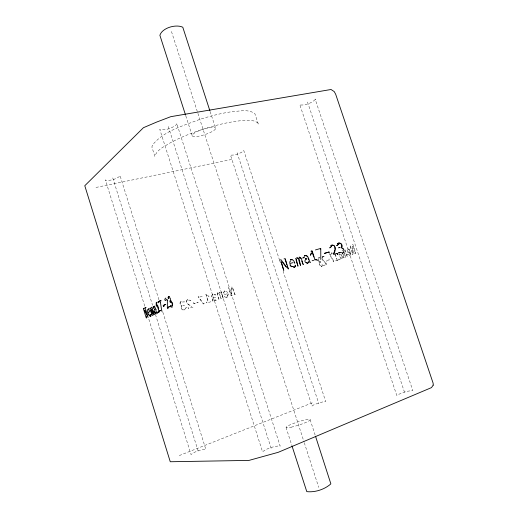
<?xml version="1.0" encoding="UTF-8"?>
<svg xmlns="http://www.w3.org/2000/svg" width="518" height="518" viewBox="0 0 518 518"><rect width="100%" height="100%" fill="white"/><g stroke="black" fill="none" stroke-linecap="round" stroke-linejoin="round"><path stroke-width="0.39" stroke-dasharray="2.59 1.94" d="M231.488 293.997L231.967 286.538L231.682 293.92M227.791 295.571L227.907 293.564M181.604 305.937C180.471 307.42 181.701 309.945 183.586 309.926M338.558 253.645L338.766 253.283M339.135 253.172L339.122 254.947L338.694 254.888M212.302 294.781L211.868 296.244L213.008 301.1M187.056 299.967C185.01 303.172 189.627 305.044 191.777 306.429M180.659 301.832L180.225 304.034L181.501 305.355M224.521 290.999L223.86 292.307L224.236 294.638M219.917 292.204L219.308 293.194L220.033 292.139M185.826 308.042L186.435 307.55L185.366 308.391M187.425 299.644C184.143 302.467 189.284 305.277 191.595 306.507M212.678 294.451C210.256 296.056 213.105 298.97 212.82 301.172L213.733 300.9M181.028 301.515C179.053 302.382 179.953 305.937 182.174 305.439C179.636 306.63 181.617 310.845 184.162 309.894M217.903 292.78L217.515 294.379L219.01 299.294M320.208 262.367C318.848 263.066 319.755 265.98 321.315 265.553C319.185 266.615 318.162 262.102 320.694 262.173L320.383 261.247L320.02 261.357L320.331 262.283M321.51 266.485L322.371 265.715L321.995 264.568L322.358 264.465L322.733 265.604L321.205 266.634L321.568 266.524M224.734 290.799L223.666 292.385L224.041 294.716L228.101 293.486C229.247 294.399 226.703 296.62 227.739 295.759M187.244 299.721L187.691 299.462M212.49 294.535L212.924 294.282M180.847 301.593L181.287 301.34M185.548 308.314L185.075 308.579M182.304 302.02L184.395 301.89L183.087 301.936M188.656 300.149L189.141 300.051M199.721 297.047L203.121 296.069M218.013 292.735L217.34 293.279L217.32 294.457L218.816 299.372L219.638 299.126M213.837 294.884L214.873 294.742M225.66 291.381L226.761 291.653L227.816 292.715M213.222 297.636L215.689 297.429L216.259 298.679L215.585 299.572M185.114 309.641L184.609 309.822M192.968 307.135L188.345 308.521L188.047 307.569L188.526 308.45M204.474 303.678L203.419 303.995L198.109 296.516L203.6 303.924M210.93 301.741L206.831 302.972L206.533 302.033L207.019 302.894M216.259 300.278L215.889 300.427M227.02 296.134L227.415 295.972M221.743 298.498L220.921 298.744L219.438 294.205L218.518 293.505L219.056 293.415L219.626 294.127L221.115 298.666M223.828 297.869L223.018 298.115L221.529 293.583L220.642 292.877L221.167 292.787L221.723 293.505L223.206 298.038M226.606 297.17L227.68 296.827M227.104 297.06L226.101 297.222M232.239 295.344L231.002 295.713L228.6 287.522L231.203 295.636M235.593 294.334L234.66 294.619L232.524 287.963M179.286 455.562L312.445 402.771M340.954 258.003L341.323 257.893L340.591 257.809L339.698 256.585L339.4 255.782L340.177 255.471L339.808 255.581M325.362 263.766L325.725 263.656M349.449 252.104L349.825 251.994L346.691 253.185L347.066 253.075M319.541 261.545L319.904 261.441L318.751 261.473L318.065 260.03L318.285 259.181L318.997 258.838L318.428 259.919L319.489 261.506M318.984 262.283L319.347 262.173M326.89 260.981L326.521 261.085L329.526 259.945L329.215 259.013L328.852 259.123L329.157 260.049M347.047 252.091L347.416 251.981L347.183 250.518L347.74 249.657L347.364 249.767M339.95 254.623L339.581 254.726C341.964 253.244 343.9 258.165 341.401 258.832C343.045 257.847 341.919 254.429 340.015 254.61M322.578 256.313L322.215 256.423L324.028 256.358L324.404 257.511L324.041 257.614L323.659 256.468L322.533 256.332M318.674 257.899L318.311 258.003L319.988 257.77M183.981 309.965L184.784 309.751M95.985 187.445L233.255 159.13M216.077 300.349L214.717 300.485L213.643 299.903M342.631 250.718L342.016 250.867L342.508 250.906M214.154 294.852L215.909 294.904L215.203 294.871M188.96 300.129L190.935 300.285L189.504 300.123M318.861 257.88L319.625 257.873M226.288 297.144L225.052 297.157L224.734 296.16L225.246 297.079M215.501 300.453L213.837 299.825M207.381 295.286L209.039 296.432L207.194 295.364M307.511 102.02L404.83 393.201M352.596 252.59L350.168 245.331L349.792 245.435L352.221 252.7M345.098 249.851L347.28 256.404L346.335 256.74L346.911 256.52L344.729 249.961M344.198 253.341L345.441 257.083L344.865 257.304L345.817 256.973L344.217 252.104M343.104 253.807L344.347 257.543L343.402 257.873L343.971 257.653L342.735 253.917M335.204 253.801L337.017 259.272L336.648 259.382L334.835 253.904M279.616 260.36L243.79 150.576L243.609 151.01C239.951 153.626 235.237 155.264 230.73 155.18L230.426 154.908L312.017 406.041L313.74 404.869L318.428 403.101L323.368 401.761L325.712 401.618L283.119 271.108M279.862 261.13L280.368 262.665M237.108 152.745L318.861 403.833M210.146 111.59L215.624 128.199A12.302 2.823 -17.9 0 1 198.685 136.189A12.302 2.823 -17.9 0 1 197.41 131.462A12.302 2.823 -17.9 0 1 215.624 128.199M310.146 419.671L315.384 435.819M171.458 31.501L304.047 441.971M304.293 442.741L318.725 487.412M185.794 115.831L192.21 135.781M286.053 427.441L291.744 445.137M232.718 287.878L234.855 294.541M168.279 126.496L271.354 448.951M158.948 299.799L120.014 175.563L120.105 175.965C116.252 179.157 110.47 180.879 105.504 180.258L105.381 179.863L145.079 307.174M162.82 312.14L205.866 449.495C201.152 449.359 194.645 451.554 191.038 454.551L148.355 317.67M112.762 177.907L152.57 305.257M155.465 314.517L198.413 451.903M340.099 258.074L340.281 259.11L339.29 259.46L339.912 259.22L339.73 258.184M352.674 246.095L353.328 254.073L352.052 254.532L352.952 254.183L352.298 246.199M322.015 258.035C321.749 261.072 325.654 261.901 326.346 264.465L323.472 265.572L326.716 264.355C326.042 261.745 321.555 260.709 322.559 257.517L322.889 257.271L322.015 258.035M176.819 123.731L176.774 124.352C172.423 128.147 165.378 130.834 159.738 129.267L262.542 451.793C267.294 448.089 273.847 446.322 279.837 445.843L280.173 446.108L176.819 123.731M350.427 253.749L349.987 255.264L349.261 255.801C352.447 254.72 350.297 247.831 347.086 248.841C349.488 248.485 350.297 251.897 350.427 253.749M152.298 145.273L151.916 147.112L154.876 156.436C156.883 149.32 165.009 146.303 170.681 142.579C180.957 137.147 191.815 132.906 202.842 129.273C215.682 125.22 228.82 121.808 242.262 120.577C247.423 120.564 253.716 119.38 257.951 123.057L258.463 124.527L254.895 113.759C249.041 109 240.527 111.176 233.612 111.461C222.067 112.995 210.748 115.896 199.663 119.425C183.184 125.887 163.675 130.808 152.298 145.273M315.274 99.501C311.467 103.263 305.264 105.465 299.935 104.973L299.754 104.532L396.782 395.487C401.502 392.599 407.284 390.837 412.814 390.624L315.125 99.048L315.274 99.501M205.944 294.192L208.074 301.567L205.944 294.192M183.495 305.562L184.285 305.329L183.495 305.562M193.758 302.706L193.861 303.697L198.193 302.382L194.049 303.619L193.758 302.706M221.328 291.893L221.231 292.521L221.328 291.893M331.863 253.794L329.532 254.726L333.734 261.609L333.042 261.875L334.097 261.499L329.901 254.623L332.232 253.684L331.909 252.713L331.539 252.823L331.863 253.794M338.014 259.952L335.288 261.007L338.383 259.842L338.06 258.864L337.691 258.974L338.014 259.952M355.426 253.224L354.733 253.496L355.801 253.114L352.836 244.25L352.46 244.36L355.426 253.224M349.326 254.778L347.377 254.746L349.326 254.778M291.284 427.162A12.659 1.651 -17.9 0 0 310.127 419.904A12.659 1.651 -17.9 0 0 292.903 423.666A12.659 1.651 -17.9 0 0 291.284 427.162"/><path stroke-width="0.78" d="M156.695 303.166L156.643 305.367L157.194 306.119L156.721 306.255L156.171 305.503L156.235 302.57L157.213 302.201L156.708 302.434M335.029 249.391L334.932 247.267M148.038 309.55L148.556 308.734C146.193 310.068 148.096 316.731 150.984 316.194L150.356 316.187M308.333 261.875L307.193 263.61M308.618 261.758L308.016 263.06L306.857 263.766M334.583 250.926L334.79 250.285M311.227 253.043L310.47 255.277L311.519 252.92M298.562 258.987L299.041 258.398M298.99 258.488L300.485 265.449L298.653 259.725M334.291 251.754L333.566 253.619M151.871 307.485L152.111 307.116L151.496 307.388M151.094 314.776L151.386 314.07L150.214 315.339L150.906 315.041M172.572 305.419L172.656 303.807M153.632 306.999L154.403 306.073L153.16 307.135L153.535 308.32L154.001 308.184M343.428 252.201L342.722 253.049M154.85 309.363L155.374 308.883M337.904 244.71L336.642 245.545L338.856 244.295L338.552 244.418M165.818 298.051L164.743 299.177L165.171 300.544L165.656 300.401M296.464 259.214L296.51 259.129M143.803 308.417L144.399 308.145L143.344 308.553L146.277 317.961L146.736 317.825L146.283 316.375M145.571 307.601L146.031 307.388L145.111 307.731L147.539 315.514M158.689 301.521L161.072 300.414L158.217 301.657L158.566 302.771L159.039 302.635M170.267 300.88L170.681 300.699M167.897 307.31L170.221 306.365L168.376 307.168M159.421 311.072L158.631 311.415L158.981 312.529L158.508 312.665L158.165 311.558L158.948 311.214L156.76 304.215M279.493 260.185L281.021 259.751L286.817 267.417M284.026 258.89L285.185 258.56L288.286 269.03L287.322 266.071M310.942 251.211L312.095 250.887L315.061 259.874M315.443 249.929L320.765 248.413L320.791 259.492M295.364 258.501L295.959 259.013M299.268 257.142L298.977 257.258C302.454 256.624 301.78 262.924 303.276 264.601L301.767 261.007M290.702 260.819L289.834 261.758L289.808 263.545L293.097 262.626M304.714 255.575L304.422 255.698C308.722 254.163 308.54 260.204 310.314 262.535L309.635 262.056M331.086 245.318L330.788 245.441C336.674 243.305 335.716 251.463 333.501 254.48L337.354 253.354L337.73 254.493L337.05 253.477M337.613 243.525L337.315 243.648L338.507 243.156L338.202 243.279C340.74 241.828 343.661 245.862 341.245 247.623C344.107 247.662 345.124 252.512 342.197 253.367L342.502 253.25M305.199 258.793L305.898 258.527M307.032 258.236L305.607 258.65M306.015 259.609L306.3 259.492C304.06 259.615 304.694 263.261 306.766 262.639L306.481 262.755M338.973 247.682L338.675 247.805L339.821 247.436L339.523 247.559M293.421 266.498L291.407 266.705M329.26 253.179L329.195 251.962L324.3 253.412L328.898 252.078M312.121 260.735L313.63 260.327M341.084 252.506L341.381 252.389L338.655 252.428L339.309 252.577M148.375 317.113L147.915 317.249L144.315 310.01M168.175 308.547L167.696 308.689L167.359 307.562L167.372 301.146L166.628 299.398L165.948 299.164M156.365 312.736L155.899 312.878L156.261 311.83L155.808 309.686L156.274 309.544M162.257 311.111L161.784 311.247L160.373 301.936L160.852 301.8M154.604 314.42L154.137 314.555L151.832 308.301L152.648 308.404M153.555 314.873L153.088 315.009L151.405 309.667M152.519 315.32L152.059 315.462L149.819 308.281M170.914 305.452L170.435 305.601L170.862 306.973L172.345 306.934L171.711 306.928M148.77 312.179L148.303 312.315L149.747 311.674C149.993 310.761 148.018 309.654 148.886 309.725M172.216 305.717L171.73 305.86C172.882 304.908 172.08 301.981 170.545 301.962L171.646 301.877M170.616 302.007L170.131 302.149L169.781 301.023L170.649 300.162L170.487 298.899L169.923 297.805L169.231 297.656M150.641 307.983L150.175 308.119L150.408 308.715M314.769 259.991L316.828 259.356L317.21 260.515L316.53 259.473M170.979 301.12L171.464 300.977M331.313 245.241L333.009 245.228M293.123 266.615L291.284 266.369L290.093 264.549L290.048 265.274M155.044 307.038L154.571 307.174C156.954 308.722 152.726 309.732 154.448 311.978C153.982 313.396 157.194 314.497 155.937 313.668M305.005 255.581L306.753 255.905L307.653 256.896M338.772 243.169L339.329 243.156M299.359 257.2L300.317 257.64M341.776 247.895L340.948 247.746L341.783 246.659L341.699 245.176M292.133 259.835L290.307 259.751C292.586 258.715 294.405 261.195 294.787 263.189L294.295 262.684M339.853 243.253L340.792 243.758M297.714 258.217L296.574 257.951L297.643 257.873L298.336 258.469M333.534 245.461L333.961 245.765M149.702 315.624L150.032 315.974M290.313 265.76L290.63 266.161M282.673 262.425L286.046 266.899M342.799 248.614L343.058 248.977M334.35 246.173L334.68 246.672M341.161 244.14L341.466 244.613M172.034 302.279L172.377 302.939M300.595 258.042L300.893 258.611M145.137 310.599L145.856 312.043M155.296 312.814L154.914 311.842M148.789 313.882L149.074 314.568M157.116 312.082L157.569 313.137L157.096 313.28L156.643 312.218M167.431 299.754L167.715 300.472M320.474 248.536L320.661 249.113M311.804 251.01L313.779 256.999M308.424 258.909L308.76 259.952M296.536 261.771L297.986 266.187L296.335 259.583M151.871 309.531L152.273 310.755M285.146 259.421L286.836 264.594M281.255 261.687L283.767 270.357L280.976 261.81M209.9 110.826L182.789 27.234C175.978 23.945 162.276 27.778 159.874 35.263L185.548 115.061M315.63 436.59L330.866 483.864C324.76 489.413 314.976 492.599 306.786 491.621L291.99 445.907M157.666 305.478L158.767 308.974M153.529 310.975L154.176 313.04M152.486 311.441L153.127 313.5M150.952 310.301L151.625 312.451M296.05 259.706L296.154 260.457M433.216 385.127L431.481 387.619L278.25 452.305L248.97 460.405L170.254 461.745L84.784 185.729L143.441 127.693L156.663 122.067L170.772 116.679L331.028 89.497L334.24 91.602L335.69 94.289L433.132 383.216L433.216 385.127M168.467 296.814L167.994 297.403L168.389 298.659L168.874 298.517L168.479 297.267L169.367 296.361L168.467 296.814M330.244 247.345L329.772 247.908L331.514 246.451L330.244 247.345M303.237 257.666L302.829 258.119L304.526 256.85L303.237 257.666M295.286 266.543L293.758 267.599L295.571 266.427L295.156 265.164L295.286 266.543M165.326 304.539L163.196 305.49L163.539 306.578L164.018 306.436L163.675 305.355L165.805 304.403L165.326 304.539M160.23 310.651L159.453 310.994L160.709 310.515L160.23 310.651"/></g></svg>
